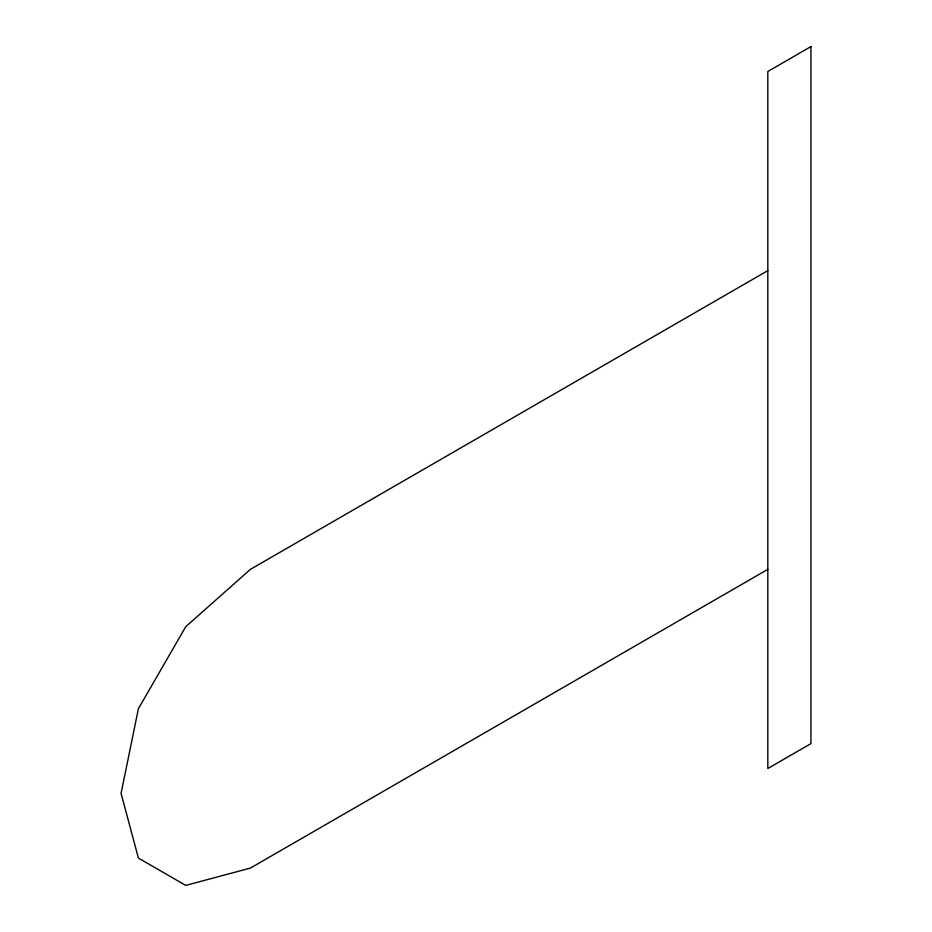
<?xml version="1.0" encoding="UTF-8"?>
<svg xmlns="http://www.w3.org/2000/svg" width="932" height="932" viewBox="0 0 932 932"><rect width="100%" height="100%" fill="white"/><g stroke="black" fill="none" stroke-linecap="round" stroke-linejoin="round"><path stroke-width="1.4" d="M767.817 270.641L250.417 569.347L185.748 626.7L138.402 708.704L121.067 793.388L138.402 858.069L185.748 885.4L250.417 868.076L767.817 569.359M810.933 46.6L767.817 71.496L767.817 768.504L810.933 743.608L810.933 46.6"/></g></svg>
